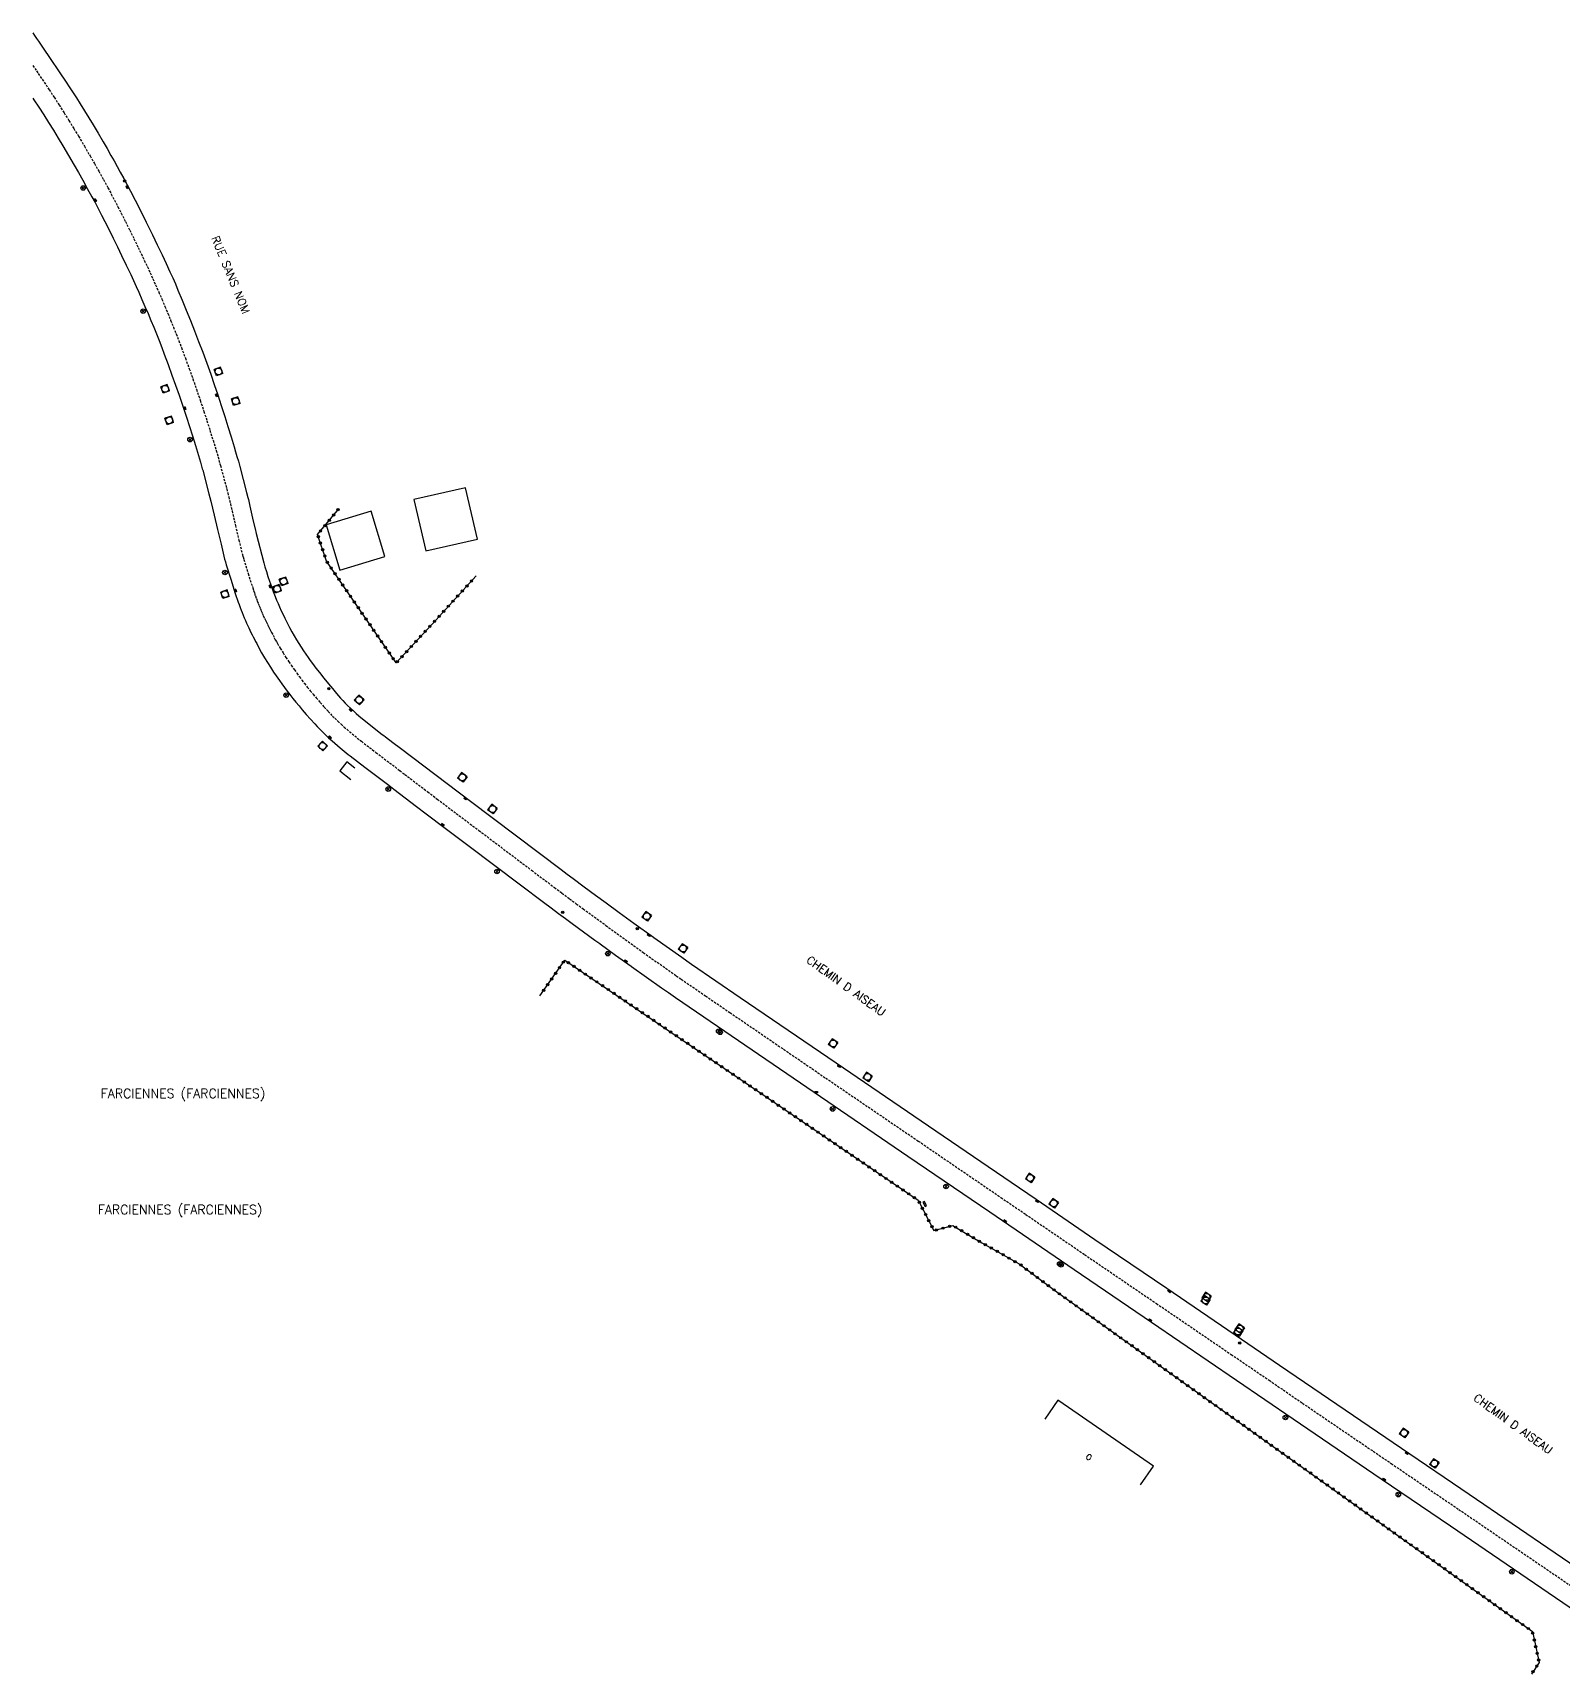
# Model space of a CAD drawing. Header units: millimetres. Extents: x 164000 to 164668, y 125000 to 125495.
# Drawn here: x 164000 to 164334.8, y 125136.1 to 125495.1 of the extents above; entities that cross this region are included whole.
import ezdxf
from ezdxf.enums import TextEntityAlignment as Align

# ---------------------------------------------------------------- set-up
doc = ezdxf.new("R2010")
doc.units = ezdxf.units.MM
doc.linetypes.add('DASHED', pattern=[0.75, 0.5, -0.25])
doc.layers.get('0').update_dxf_attribs({"linetype": 'CONTINUOUS'})
for name, color, linetype in [('W0001', 6, 'DASHED'), ('W0008', 7, 'CONTINUOUS'), ('W0014', 7, 'CONTINUOUS'), ('W0100', 7, 'CONTINUOUS'), ('W0322', 7, 'CONTINUOUS'), ('W0400', 7, 'CONTINUOUS'), ('W0420', 7, 'CONTINUOUS'), ('W0421', 7, 'CONTINUOUS'), ('W0469', 7, 'CONTINUOUS'), ('W0601', 7, 'CONTINUOUS'), ('W0856', 7, 'CONTINUOUS'), ('W0980', 7, 'CONTINUOUS'), ('W0989', 7, 'CONTINUOUS'), ('W0991', 7, 'CONTINUOUS')]:
    doc.layers.add(name, color=color, linetype=linetype)
doc.styles.get("Standard").update_dxf_attribs({"font": 'romans.shx', "width": 0.85})

# ---------------------------------------------------------------- blocks, each defined once
blk = doc.blocks.new('T469')
at = {"color": 0, "linetype": 'Continuous', "flags": 128}
for points in [[(-0.35, 0.35), (0.35, -0.35)], [(-0.35, -0.35), (0.35, 0.35)]]:
    blk.add_lwpolyline(points, dxfattribs=at)
at = {"color": 0, "linetype": 'Continuous'}
blk.add_circle((0, 0), 0.5, dxfattribs=at)
blk = doc.blocks.new('T400')
for p, q in [((-0.15, 0.3), (0.15, 0.3)), ((-0.15, -0.25), (-0.15, 0.3)), ((-0.15, 0.15), (0.15, 0.15)), ((-0.15, 0), (0.15, 0)), ((0.15, 0.3), (0.15, -0.25)), ((-0.15, -0.15), (0.15, -0.15)), ((-0.15, -0.25), (-0.15, -0.3)), ((-0.15, -0.3), (0.15, -0.3)), ((0.15, -0.3), (0.15, -0.25))]:
    blk.add_line(p, q)
blk = doc.blocks.new('T420')
for p, q in [((0.75, 0.75), (-0.75, 0.75)), ((-0.75, 0.75), (-0.75, -0.75)), ((0.75, 0.75), (0.75, -0.75)), ((0.75, -0.75), (-0.75, -0.75))]:
    blk.add_line(p, q)
blk.add_ellipse((0, 0), major_axis=(-0.53, 0.53), ratio=1, start_param=3.926991, end_param=10.210176)
blk = doc.blocks.new('T856')
for p, q in [((-0.125, 0), (0.125, 0)), ((0, 0.125), (0, -0.125))]:
    blk.add_line(p, q)
blk.add_ellipse((0, 0), major_axis=(-0.177, 0.177), ratio=1, start_param=3.9269908, end_param=10.2101761)
blk = doc.blocks.new('t322o')
at = {"color": 0, "linetype": 'Continuous'}
for radius in [0.25, 0.15]:
    blk.add_circle((0, 0), radius, dxfattribs=at)

msp = doc.modelspace()

# ---------------------------------------------------------------- linework, layer by layer
at = {"layer": 'W0001'}
msp.add_lwpolyline([(164000, 125487.9), (164000.78, 125486.75), (164003.58, 125482.62), (164004.67, 125480.95), (164005.76, 125479.27), (164006.84, 125477.57), (164007.91, 125475.86), (164008.96, 125474.14), (164010.01, 125472.42), (164011.28, 125470.28), (164012.53, 125468.14), (164013.49, 125466.47), (164014.43, 125464.79), (164015.44, 125462.96), (164016.44, 125461.13), (164017.16, 125459.8), (164017.86, 125458.46), (164018.6, 125457.04), (164019.33, 125455.63), (164020.26, 125453.78), (164021.19, 125451.93), (164022.12, 125450.03), (164023.05, 125448.12), (164024.07, 125445.99), (164025.07, 125443.87), (164025.67, 125442.56), (164026.27, 125441.25), (164026.86, 125439.94), (164027.55, 125438.37), (164028.23, 125436.8), (164028.9, 125435.22), (164029.53, 125433.71), (164030.15, 125432.2), (164030.77, 125430.68), (164031.36, 125429.19), (164031.94, 125427.71), (164032.51, 125426.21), (164033.37, 125423.9), (164034.22, 125421.57), (164035.02, 125419.35), (164035.79, 125417.12), (164036.62, 125414.68), (164037.43, 125412.25), (164038.09, 125410.2), (164038.75, 125408.14), (164039.43, 125405.94), (164040.09, 125403.74), (164040.52, 125402.28), (164040.94, 125400.8), (164041.04, 125400.44), (164042.42, 125395.29), (164042.64, 125394.42), (164042.86, 125393.55), (164043.23, 125392.02), (164043.59, 125390.5), (164044.32, 125387.34), (164045.08, 125384.13), (164045.85, 125380.95), (164045.99, 125380.42), (164046.15, 125379.89), (164047.12, 125376.79), (164048.11, 125373.67), (164048.3, 125373.08), (164048.51, 125372.47), (164048.71, 125371.9), (164048.9, 125371.35), (164049.1, 125370.81), (164049.31, 125370.27), (164049.52, 125369.73), (164049.74, 125369.19), (164049.96, 125368.65), (164050.19, 125368.12), (164050.42, 125367.59), (164050.67, 125367.06), (164050.88, 125366.6), (164051.1, 125366.14), (164051.32, 125365.68), (164051.55, 125365.23), (164051.78, 125364.78), (164052.01, 125364.33), (164052.25, 125363.88), (164052.56, 125363.32), (164052.83, 125362.74), (164053.05, 125362.32), (164053.28, 125361.9), (164053.52, 125361.47), (164054.12, 125360.47), (164054.74, 125359.46), (164055.38, 125358.46), (164056.01, 125357.5), (164056.54, 125356.73), (164057.22, 125355.75), (164057.75, 125355), (164058.3, 125354.25), (164058.86, 125353.51), (164059.42, 125352.77), (164060.05, 125351.97), (164060.69, 125351.18), (164061.33, 125350.39), (164061.99, 125349.62), (164062.86, 125348.6), (164063.74, 125347.6), (164064.63, 125346.62), (164065.1, 125346.12), (164065.57, 125345.63), (164066.06, 125345.15), (164066.74, 125344.51), (164067.44, 125343.86), (164068.14, 125343.23), (164068.69, 125342.73), (164069.25, 125342.25), (164069.83, 125341.77), (164071.53, 125340.38), (164071.88, 125340.1), (164075.07, 125337.67), (164080.29, 125333.7), (164081.39, 125332.86), (164086.39, 125329.05), (164088.48, 125327.47), (164092.62, 125324.34), (164097.58, 125320.61), (164109.12, 125311.9), (164114.11, 125308.14), (164115.76, 125306.9), (164117.42, 125305.67), (164118.9, 125304.57), (164120.39, 125303.48), (164125.35, 125299.85), (164133.47, 125293.99), (164133.54, 125293.93), (164139.68, 125289.59), (164140.76, 125288.83), (164141.85, 125288.08), (164147.17, 125284.42), (164152.49, 125280.79), (164173.45, 125266.46), (164193.7, 125252.68), (164211.78, 125240.34), (164217.22, 125236.64), (164230.09, 125227.86), (164245.8, 125217.16), (164262.16, 125206.01), (164270.46, 125200.36), (164277.74, 125195.37), (164297.16, 125182.16), (164311.93, 125172.12), (164340.21, 125152.87)], dxfattribs=at)
at = {"layer": 'W0008'}
for points in [[(164000, 125495.05), (164000.4, 125494.49), (164000.83, 125493.85), (164001.26, 125493.22), (164001.69, 125492.58), (164002.11, 125491.93), (164007.46, 125484.02), (164007.82, 125483.49), (164008.67, 125482.16), (164009.52, 125480.83), (164010.36, 125479.5), (164011.3, 125477.98), (164012.24, 125476.45), (164013.17, 125474.92), (164014.27, 125473.08), (164015.37, 125471.23), (164016.23, 125469.75), (164017.09, 125468.26), (164017.78, 125467.04), (164018.47, 125465.81), (164019.14, 125464.57), (164019.88, 125463.21), (164020.61, 125461.84), (164021.34, 125460.46), (164022.37, 125458.47), (164023.39, 125456.46), (164024.78, 125453.67), (164026.17, 125450.88), (164027.23, 125448.68), (164028.29, 125446.48), (164029.15, 125444.64), (164030.01, 125442.79), (164030.6, 125441.47), (164031.19, 125440.14), (164031.76, 125438.8), (164032.68, 125436.59), (164033.58, 125434.37), (164034.48, 125432.15), (164035.39, 125429.85), (164036.28, 125427.54), (164037.16, 125425.22), (164037.76, 125423.62), (164038.35, 125422), (164038.92, 125420.39), (164039.69, 125418.14), (164040.45, 125415.89), (164041.22, 125413.53), (164041.98, 125411.16), (164042.68, 125408.94), (164043.37, 125406.72), (164044.05, 125404.5), (164044.36, 125403.44), (164044.66, 125402.39), (164044.96, 125401.34), (164045.26, 125400.22), (164046.77, 125394.51), (164047.05, 125393.42), (164047.15, 125392.99), (164047.48, 125391.54), (164048.08, 125388.88), (164048.68, 125386.22), (164048.76, 125385.9), (164048.84, 125385.58), (164050.56, 125379.11), (164050.79, 125378.28), (164051.11, 125377.22), (164051.44, 125376.16), (164051.79, 125375.12), (164052.19, 125373.99), (164052.6, 125372.87), (164053.03, 125371.75), (164053.34, 125371), (164053.65, 125370.24), (164053.98, 125369.5), (164054.35, 125368.67), (164054.74, 125367.84), (164055.13, 125367.02), (164055.63, 125366.01), (164056.15, 125365.01), (164056.69, 125364.02), (164057.18, 125363.16), (164057.68, 125362.31), (164058.19, 125361.47), (164058.69, 125360.69), (164059.2, 125359.92), (164059.72, 125359.15), (164060.2, 125358.45), (164060.69, 125357.77), (164061.19, 125357.09), (164061.93, 125356.11), (164062.68, 125355.14), (164063.66, 125353.91), (164064.65, 125352.69), (164065.53, 125351.63), (164066.42, 125350.59), (164067.32, 125349.56), (164067.83, 125349.01), (164068.34, 125348.47), (164068.87, 125347.94), (164069.49, 125347.34), (164070.13, 125346.75), (164070.72, 125346.22), (164071.32, 125345.71), (164071.78, 125345.34), (164076.45, 125341.62), (164076.78, 125341.36), (164077.12, 125341.1), (164078.77, 125339.86), (164080.42, 125338.62), (164095.78, 125326.98), (164115.56, 125312.07), (164116.88, 125311.08), (164118.21, 125310.1), (164120.65, 125308.28), (164123.1, 125306.48), (164125.41, 125304.78), (164128.28, 125302.67), (164131.49, 125300.35), (164135.8, 125297.26), (164135.87, 125297.21), (164141.99, 125292.87), (164143.06, 125292.12), (164144.13, 125291.38), (164149.44, 125287.74), (164154.75, 125284.1), (164175.71, 125269.78), (164195.96, 125256), (164214.04, 125243.66), (164219.48, 125239.96), (164232.35, 125231.18), (164248.06, 125220.48), (164264.42, 125209.33), (164272.73, 125203.68), (164280.01, 125198.69), (164299.41, 125185.48), (164314.19, 125175.44), (164342.47, 125156.19)], [(164000, 125480.75), (164000.22, 125480.41), (164001.31, 125478.76), (164002.38, 125477.1), (164003.44, 125475.43), (164004.49, 125473.75), (164005.53, 125472.05), (164006.56, 125470.35), (164007.82, 125468.24), (164009.05, 125466.13), (164010, 125464.49), (164010.92, 125462.84), (164011.92, 125461.03), (164012.91, 125459.22), (164013.61, 125457.91), (164014.31, 125456.6), (164015.03, 125455.2), (164015.75, 125453.8), (164016.67, 125451.97), (164017.59, 125450.14), (164018.52, 125448.26), (164019.43, 125446.37), (164020.44, 125444.27), (164021.43, 125442.17), (164022.02, 125440.88), (164022.61, 125439.6), (164023.19, 125438.31), (164023.87, 125436.76), (164024.54, 125435.21), (164025.2, 125433.66), (164025.82, 125432.17), (164026.44, 125430.68), (164027.04, 125429.19), (164027.62, 125427.73), (164028.19, 125426.26), (164028.75, 125424.79), (164029.61, 125422.5), (164030.44, 125420.21), (164031.23, 125418.02), (164031.99, 125415.81), (164032.81, 125413.41), (164033.61, 125410.99), (164034.27, 125408.97), (164034.91, 125406.94), (164035.59, 125404.77), (164036.24, 125402.59), (164036.67, 125401.16), (164037.07, 125399.73), (164037.16, 125399.4), (164038.53, 125394.26), (164038.75, 125393.43), (164038.96, 125392.59), (164039.33, 125391.09), (164039.68, 125389.58), (164040.41, 125386.43), (164041.18, 125383.19), (164041.96, 125379.96), (164042.12, 125379.34), (164042.3, 125378.72), (164043.29, 125375.58), (164044.29, 125372.44), (164044.49, 125371.8), (164044.71, 125371.16), (164044.92, 125370.57), (164045.13, 125369.99), (164045.34, 125369.4), (164045.56, 125368.82), (164045.79, 125368.24), (164046.02, 125367.66), (164046.26, 125367.09), (164046.51, 125366.52), (164046.76, 125365.95), (164047.02, 125365.38), (164047.25, 125364.89), (164047.48, 125364.39), (164047.72, 125363.9), (164047.96, 125363.42), (164048.21, 125362.93), (164048.46, 125362.45), (164048.72, 125361.97), (164048.98, 125361.49), (164049.23, 125360.97), (164049.49, 125360.45), (164049.77, 125359.94), (164050.06, 125359.44), (164050.69, 125358.38), (164051.34, 125357.33), (164052, 125356.29), (164052.67, 125355.26), (164053.24, 125354.45), (164053.93, 125353.44), (164054.5, 125352.65), (164055.07, 125351.86), (164055.66, 125351.08), (164056.25, 125350.31), (164056.9, 125349.47), (164057.57, 125348.65), (164058.24, 125347.83), (164058.93, 125347.01), (164059.83, 125345.96), (164060.75, 125344.93), (164061.67, 125343.9), (164062.19, 125343.34), (164062.73, 125342.8), (164063.27, 125342.26), (164063.99, 125341.58), (164064.72, 125340.9), (164065.46, 125340.23), (164066.05, 125339.71), (164066.65, 125339.19), (164067.26, 125338.68), (164069.02, 125337.24), (164069.42, 125336.92), (164072.64, 125334.48), (164077.86, 125330.5), (164078.95, 125329.67), (164083.96, 125325.85), (164086.05, 125324.27), (164090.21, 125321.14), (164095.16, 125317.41), (164106.7, 125308.7), (164111.7, 125304.93), (164113.36, 125303.69), (164115.03, 125302.44), (164116.52, 125301.34), (164118.02, 125300.24), (164122.98, 125296.61), (164124.01, 125295.86), (164124.12, 125295.78), (164127.46, 125293.36), (164130.87, 125290.91), (164130.94, 125290.86), (164137.53, 125286.21), (164139.06, 125285.14), (164140.6, 125284.07), (164145.2, 125280.92), (164149.8, 125277.77), (164170.92, 125263.37), (164170.88, 125263.37), (164170.9, 125263.36), (164191.43, 125249.39), (164209.36, 125237.17), (164227.78, 125224.59), (164244.72, 125213.04), (164275.75, 125191.91), (164294.94, 125178.83), (164310.12, 125168.51), (164337.73, 125149.72)]]:
    msp.add_lwpolyline(points, dxfattribs=at)
at = {"layer": 'W0014'}
msp.add_lwpolyline([(164070.45, 125334.23), (164068.67, 125335.59), (164067.13, 125333.62), (164069.57, 125331.76)], dxfattribs=at)
at = {"layer": 'W0100'}
msp.add_lwpolyline([(164242.29, 125177.46), (164245.13, 125181.57), (164224.44, 125195.86), (164224.26, 125195.99), (164221.42, 125191.87)], dxfattribs=at)
at = {"layer": 'W0322'}
for points in [[(164096.99, 125376.3), (164088.13, 125366.62), (164079.47, 125357.26), (164068.82, 125372.8), (164064.26, 125379.49), (164062.29, 125385.36), (164066.94, 125390.95)], [(164110.92, 125284.42), (164116.38, 125292.24), (164137.34, 125278.04), (164153.54, 125267.02), (164169.75, 125255.99), (164186.37, 125244.68), (164193.67, 125239.74), (164197.13, 125233.1), (164201.29, 125234.22), (164203.29, 125233), (164207.62, 125230.42), (164215.79, 125225.82), (164223.51, 125220.03), (164238.25, 125209.46), (164261.44, 125192.92), (164279.75, 125179.89), (164300.18, 125165.31), (164328.06, 125145.41), (164329.53, 125138.6), (164327.83, 125136.08)]]:
    msp.add_lwpolyline(points, dxfattribs=at)
at = {"layer": 'W0421'}
msp.add_lwpolyline([(164195.04, 125239.47), (164194.71, 125239.31), (164195.18, 125238.34), (164195.52, 125238.5)], close=True, dxfattribs=at)
at = {"layer": 'W0601'}
for points in [[(164097.26, 125384.29), (164094.66, 125395.54), (164083.38, 125392.99), (164085.97, 125381.73)], [(164067.13, 125377.53), (164077.02, 125380.52), (164074.04, 125390.42), (164064.14, 125387.44)]]:
    msp.add_lwpolyline(points, close=True, dxfattribs=at)

# ---------------------------------------------------------------- block references
at = {"layer": 'W0322'}
for p, rotation in [((164065.81, 125389.59), 50.200077760857), ((164066.77, 125390.74), 50.200077760857), ((164062.93, 125386.13), 50.200077760857), ((164063.89, 125387.28), 50.200077760857), ((164064.85, 125388.44), 50.200077760857), ((164062.45, 125384.89), 108.4921870864116), ((164062.92, 125383.47), 108.4921870864116), ((164063.4, 125382.04), 108.4921870864116), ((164063.88, 125380.62), 108.4921870864116), ((164064.43, 125379.24), 124.2925693488413), ((164065.27, 125378), 124.2925693488413), ((164066.12, 125376.76), 124.2925693488413), ((164066.96, 125375.52), 124.2925693488413), ((164095.97, 125375.19), 227.5295928492491), ((164067.81, 125374.28), 124.2925693488413), ((164068.65, 125373.04), 124.2925693488413), ((164069.5, 125371.8), 124.4330585141959), ((164092.94, 125371.87), 227.5295928492491), ((164093.95, 125372.98), 227.5295928492491), ((164094.96, 125374.08), 227.5295928492491), ((164070.35, 125370.57), 124.4330585141959), ((164071.2, 125369.33), 124.4330585141959), ((164072.04, 125368.09), 124.4330585141959), ((164089.9, 125368.55), 227.5295928492491), ((164090.91, 125369.66), 227.5295928492491), ((164091.92, 125370.76), 227.5295928492491), ((164072.89, 125366.85), 124.4330585141959), ((164073.74, 125365.62), 124.4330585141959), ((164074.59, 125364.38), 124.4330585141959), ((164085.83, 125364.14), 227.2124059866065), ((164086.85, 125365.24), 227.2124059866065), ((164087.87, 125366.34), 227.2124059866065), ((164088.89, 125367.44), 227.5295928492491), ((164075.44, 125363.14), 124.4330585141959), ((164076.28, 125361.91), 124.4330585141959), ((164077.13, 125360.67), 124.4330585141959), ((164082.78, 125360.84), 227.2124059866065), ((164083.8, 125361.94), 227.2124059866065), ((164084.81, 125363.04), 227.2124059866065), ((164077.98, 125359.43), 124.4330585141959), ((164078.83, 125358.19), 124.4330585141959), ((164079.72, 125357.53), 227.2124059866065), ((164080.74, 125358.63), 227.2124059866065), ((164081.76, 125359.73), 227.2124059866065), ((164114.36, 125289.34), 55.09498174218077), ((164115.22, 125290.57), 55.09498174218077), ((164116.07, 125291.8), 55.09498174218077), ((164117.18, 125291.71), 325.8715131111836), ((164118.42, 125290.87), 325.8715131111836), ((164119.66, 125290.02), 325.8715131111836), ((164120.9, 125289.18), 325.8715131111836), ((164111.78, 125285.65), 55.09498174218077), ((164112.64, 125286.88), 55.09498174218077), ((164113.5, 125288.11), 55.09498174218077), ((164122.14, 125288.34), 325.8715131111836), ((164123.39, 125287.5), 325.8715131111836), ((164124.63, 125286.66), 325.8715131111836), ((164125.87, 125285.82), 325.8715131111836), ((164127.11, 125284.97), 325.8715131111836), ((164128.35, 125284.13), 325.8715131111836), ((164129.59, 125283.29), 325.8715131111836), ((164130.84, 125282.45), 325.8715131111836), ((164132.08, 125281.61), 325.8715131111836), ((164133.32, 125280.77), 325.8715131111836), ((164134.56, 125279.93), 325.8715131111836), ((164135.8, 125279.08), 325.8715131111836), ((164137.04, 125278.24), 325.8715131111836), ((164138.28, 125277.4), 325.7551753749967), ((164139.52, 125276.55), 325.7551753749967), ((164140.76, 125275.71), 325.7551753749967), ((164142, 125274.87), 325.7551753749967), ((164143.24, 125274.02), 325.7551753749967), ((164144.48, 125273.18), 325.7551753749967), ((164145.72, 125272.33), 325.7551753749967), ((164146.96, 125271.49), 325.7551753749967), ((164148.2, 125270.65), 325.7551753749967), ((164149.44, 125269.8), 325.7551753749967), ((164150.68, 125268.96), 325.7551753749967), ((164151.92, 125268.11), 325.7551753749967), ((164153.16, 125267.27), 325.7551753749967), ((164154.4, 125266.43), 325.7943896904035), ((164155.64, 125265.58), 325.7943896904035), ((164156.89, 125264.74), 325.7943896904035), ((164158.13, 125263.9), 325.7943896904035), ((164159.37, 125263.05), 325.7943896904035), ((164160.61, 125262.21), 325.7943896904035), ((164161.85, 125261.37), 325.7943896904035), ((164163.09, 125260.52), 325.7943896904035), ((164164.33, 125259.68), 325.7943896904035), ((164165.57, 125258.84), 325.7943896904035), ((164166.81, 125257.99), 325.7943896904035), ((164168.05, 125257.15), 325.7943896904035), ((164169.29, 125256.31), 325.7943896904035), ((164170.53, 125255.46), 325.7545839516774), ((164171.77, 125254.62), 325.7545839516774), ((164173.01, 125253.78), 325.7545839516774), ((164174.25, 125252.93), 325.7545839516774), ((164175.49, 125252.09), 325.7545839516774), ((164176.73, 125251.24), 325.7545839516774), ((164177.97, 125250.4), 325.7545839516774), ((164179.21, 125249.55), 325.7545839516774), ((164180.45, 125248.71), 325.7545839516774), ((164181.69, 125247.87), 325.7545839516774), ((164182.93, 125247.02), 325.7545839516774), ((164184.17, 125246.18), 325.7545839516774), ((164185.41, 125245.33), 325.7545839516774), ((164186.65, 125244.49), 325.9179959719226), ((164187.89, 125243.65), 325.9179959719226), ((164189.14, 125242.81), 325.9179959719226), ((164190.38, 125241.97), 325.9179959719226), ((164191.62, 125241.13), 325.9179959719226), ((164192.86, 125240.29), 325.9179959719226), ((164193.91, 125239.27), 297.5291569070053), ((164194.6, 125237.94), 297.5291569070053), ((164195.3, 125236.61), 297.5291569070053), ((164195.99, 125235.28), 297.5291569070053), ((164196.68, 125233.95), 297.5291569070053), ((164197.65, 125233.24), 15.04427879796721), ((164199.1, 125233.63), 15.04427879796721), ((164200.55, 125234.02), 15.04427879796721), ((164201.91, 125233.84), 328.4902978300225), ((164203.19, 125233.06), 328.4902978300225), ((164204.48, 125232.29), 329.164875404745), ((164205.77, 125231.52), 329.164875404745), ((164207.05, 125230.75), 329.164875404745), ((164208.35, 125230), 330.6605965150238), ((164209.66, 125229.27), 330.6605965150238), ((164210.97, 125228.53), 330.6605965150238), ((164212.28, 125227.8), 330.6605965150238), ((164213.58, 125227.06), 330.6605965150238), ((164214.89, 125226.33), 330.6605965150238), ((164216.17, 125225.54), 323.1353975518483), ((164217.37, 125224.64), 323.1353975518483), ((164218.57, 125223.74), 323.1353975518483), ((164219.77, 125222.84), 323.1353975518483), ((164220.97, 125221.94), 323.1353975518483), ((164222.17, 125221.04), 323.1353975518483), ((164223.37, 125220.14), 323.1353975518483), ((164224.58, 125219.26), 324.3468194200902), ((164225.8, 125218.39), 324.3468194200902), ((164227.02, 125217.51), 324.3468194200902), ((164228.24, 125216.64), 324.3468194200902), ((164229.46, 125215.76), 324.3468194200902), ((164230.68, 125214.89), 324.3468194200902), ((164231.9, 125214.02), 324.3468194200902), ((164233.11, 125213.14), 324.3468194200902), ((164234.33, 125212.27), 324.3468194200902), ((164235.55, 125211.39), 324.3468194200902), ((164236.77, 125210.52), 324.3468194200902), ((164237.99, 125209.64), 324.3468194200902), ((164239.21, 125208.77), 324.5080197947233), ((164240.43, 125207.9), 324.5080197947233), ((164241.65, 125207.03), 324.5080197947233), ((164242.87, 125206.16), 324.5080197947233), ((164244.1, 125205.29), 324.5080197947233), ((164245.32, 125204.42), 324.5080197947233), ((164246.54, 125203.55), 324.5080197947233), ((164247.76, 125202.68), 324.5080197947233), ((164248.98, 125201.81), 324.5080197947233), ((164250.2, 125200.93), 324.5080197947233), ((164251.42, 125200.06), 324.5080197947233), ((164252.64, 125199.19), 324.5080197947233), ((164253.87, 125198.32), 324.5080197947233), ((164255.09, 125197.45), 324.5080197947233), ((164256.31, 125196.58), 324.5080197947233), ((164257.53, 125195.71), 324.5080197947233), ((164258.75, 125194.84), 324.5080197947233), ((164259.97, 125193.97), 324.5080197947233), ((164261.19, 125193.1), 324.5080197947233), ((164262.42, 125192.23), 324.5472318368818), ((164263.64, 125191.36), 324.5472318368818), ((164264.86, 125190.49), 324.5472318368818), ((164266.08, 125189.62), 324.5472318368818), ((164267.3, 125188.75), 324.5472318368818), ((164268.52, 125187.88), 324.5472318368818), ((164269.75, 125187.01), 324.5472318368818), ((164270.97, 125186.14), 324.5472318368818), ((164272.19, 125185.27), 324.5472318368818), ((164273.41, 125184.4), 324.5472318368818), ((164274.63, 125183.53), 324.5472318368818), ((164275.86, 125182.66), 324.5472318368818), ((164277.08, 125181.79), 324.5472318368818), ((164278.3, 125180.92), 324.5472318368818), ((164279.52, 125180.05), 324.5472318368818), ((164280.74, 125179.17), 324.5104116522213), ((164281.96, 125178.3), 324.5104116522213), ((164283.19, 125177.43), 324.5104116522213), ((164284.41, 125176.56), 324.5104116522213), ((164285.63, 125175.69), 324.5104116522213), ((164286.85, 125174.82), 324.5104116522213), ((164288.07, 125173.95), 324.5104116522213), ((164289.29, 125173.08), 324.5104116522213), ((164290.51, 125172.21), 324.5104116522213), ((164291.74, 125171.34), 324.5104116522213), ((164292.96, 125170.47), 324.5104116522213), ((164294.18, 125169.6), 324.5104116522213), ((164295.4, 125168.72), 324.5104116522213), ((164296.62, 125167.85), 324.5104116522213), ((164297.84, 125166.98), 324.5104116522213), ((164299.06, 125166.11), 324.5104116522213), ((164300.28, 125165.24), 324.4762035598039), ((164301.51, 125164.37), 324.4762035598039), ((164302.73, 125163.5), 324.4762035598039), ((164303.95, 125162.63), 324.4762035598039), ((164305.17, 125161.76), 324.4762035598039), ((164306.39, 125160.88), 324.4762035598039), ((164307.61, 125160.01), 324.4762035598039), ((164308.83, 125159.14), 324.4762035598039), ((164310.05, 125158.27), 324.4762035598039), ((164311.27, 125157.4), 324.4762035598039), ((164312.49, 125156.53), 324.4762035598039), ((164313.71, 125155.65), 324.4762035598039), ((164314.93, 125154.78), 324.4762035598039), ((164316.16, 125153.91), 324.4762035598039), ((164317.38, 125153.04), 324.4762035598039), ((164318.6, 125152.17), 324.4762035598039), ((164319.82, 125151.3), 324.4762035598039), ((164321.04, 125150.43), 324.4762035598039), ((164322.26, 125149.55), 324.4762035598039), ((164323.48, 125148.68), 324.4762035598039), ((164324.7, 125147.81), 324.4762035598039), ((164325.92, 125146.94), 324.4762035598039), ((164327.14, 125146.07), 324.4762035598039), ((164328.14, 125145.05), 282.176975966565), ((164328.46, 125143.58), 282.176975966565), ((164328.77, 125142.12), 282.176975966565), ((164329.09, 125140.65), 282.176975966565), ((164329.4, 125139.18), 282.176975966565), ((164328.18, 125136.61), 235.9434311914314), ((164329.02, 125137.85), 235.9434311914314)]:
    msp.add_blockref('t322o', p, dxfattribs=dict(at, rotation=rotation))
at = {"layer": 'W0400'}
for p, rotation in [((164020.64, 125461.27), 207.7391332377889), ((164013.64, 125458.4), 208.2488612572694), ((164040.21, 125415.74), 198.1711995816255), ((164033.26, 125412.9), 198.3999237367529), ((164044.34, 125373.02), 197.583317936351), ((164051.95, 125373.96), 199.3904578684151), ((164069.56, 125346.94), 227.1464780682439), ((164065, 125340.99), 227.7797144867046), ((164094.6, 125327.57), 233.0018885330174), ((164089.68, 125321.87), 233.0018885330174), ((164134.73, 125297.7), 234.2871008449373), ((164129.73, 125292.03), 234.2871008449373), ((164176.36, 125269.06), 235.7494252123657), ((164171.35, 125263.38), 270), ((164219.68, 125239.51), 235.7044397830603), ((164212.7, 125235.2), 235.6785827513365), ((164248.64, 125219.79), 55.71693563280812), ((164244.43, 125213.5), 55.75365147794324), ((164300.58, 125184.42), 235.7775878533218), ((164295.64, 125178.66), 55.77758785287428)]:
    msp.add_blockref('T400', p, dxfattribs=dict(at, rotation=rotation))
at = {"layer": 'W0420'}
for p, rotation in [((164040.63, 125420.98), 289.1522336349548), ((164028.95, 125417.19), 289.1522336349548), ((164044.4, 125414.49), 288.0173549334671), ((164029.85, 125410.3), 288.3999237367529), ((164054.88, 125375.08), 289.0510556567989), ((164042.04, 125372.27), 287.583317936351), ((164053.45, 125373.44), 289.6029877185714), ((164071.39, 125349.14), 317.1464780682439), ((164063.4, 125339.08), 317.7797144867047), ((164093.96, 125332.22), 323.0018885330174), ((164100.55, 125325.29), 323.0317771980469), ((164134.3, 125301.84), 324.2871008449374), ((164142.22, 125294.8), 324.7921626820582), ((164175.06, 125274.02), 325.7111021947254), ((164182.59, 125266.7), 325.7494252123657), ((164218.17, 125244.59), 325.6785827513365), ((164223.32, 125239.06), 325.6785827513365), ((164256.55, 125217.83), 325.753651477448), ((164256.76, 125218.59), 325.753651477448), ((164263.68, 125211), 325.753651477448), ((164264.03, 125211.64), 325.753651477448), ((164299.97, 125188.82), 325.7173849296859), ((164306.58, 125182.17), 325.7775878533218)]:
    msp.add_blockref('T420', p, dxfattribs=dict(at, rotation=rotation))
at = {"layer": 'W0469'}
for p in [(164011.02, 125461.11), (164024.15, 125434.17), (164034.39, 125406.09), (164042.02, 125377.02), (164055.42, 125350.2), (164077.75, 125329.66), (164101.54, 125311.62), (164125.78, 125293.67), (164150.04, 125276.7), (164150.36, 125276.46), (164174.96, 125259.7), (164199.78, 125242.74), (164224.63, 125225.83), (164224.94, 125225.63), (164274.02, 125192.22), (164298.72, 125175.36), (164323.56, 125158.48)]:
    msp.add_blockref('T469', p, dxfattribs=at)
at = {"layer": 'W0856'}
for p in [(164020.11, 125462.63), (164064.76, 125351.62), (164115.92, 125302.68), (164132.24, 125299.12), (164264.02, 125208.48)]:
    msp.add_blockref('T856', p, dxfattribs=at)

# ---------------------------------------------------------------- texts
at = {"layer": 'W0980'}
for p in [(164032.86, 125262.95), (164032.22, 125237.55)]:
    msp.add_text('FARCIENNES (FARCIENNES)', height=2, dxfattribs=at).set_placement(p, align=Align.MIDDLE)
at = {"layer": 'W0989'}
for s, rotation, p in [('RUE SANS NOM', 292.3514, (164039.84, 125450.53)), ('CHEMIN D AISEAU', 324.1762, (164169.58, 125292.61)), ('CHEMIN D AISEAU', 324.1762, (164315.51, 125196.83))]:
    msp.add_text(s, height=1.75, rotation=rotation, dxfattribs=at).set_placement(p, align=Align.MIDDLE_LEFT)
at = {"layer": 'W0991'}
msp.add_text('O', height=1.25, rotation=327.2662, dxfattribs=at).set_placement((164230.71, 125183.02), align=Align.CENTER)

doc.saveas('drawing.dxf')
